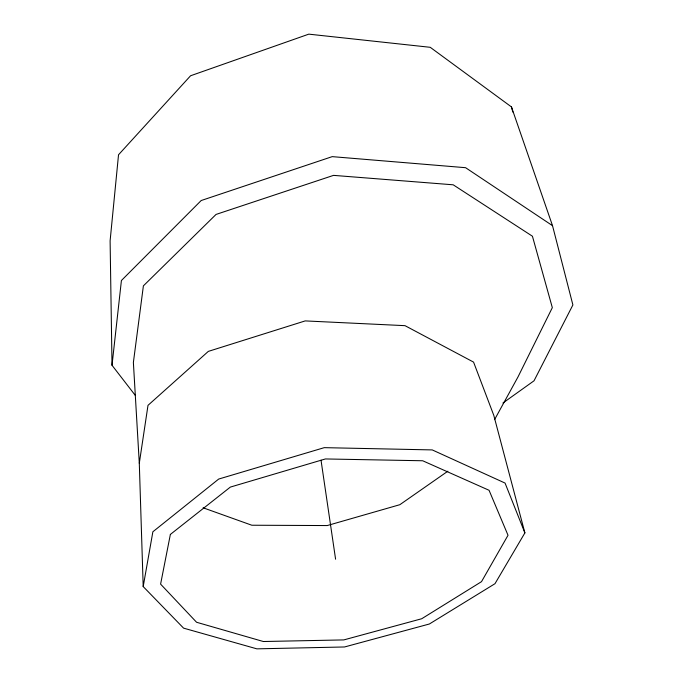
<?xml version="1.0" encoding="UTF-8"?>
<svg xmlns="http://www.w3.org/2000/svg" width="683" height="683" viewBox="0 0 683 683"><rect width="100%" height="100%" fill="white"/><g stroke="black" fill="none" stroke-linecap="round" stroke-linejoin="round"><path stroke-width="1.02" d="M135.302 395.406L112.012 365.26L121.412 280.517L201.186 200.529L332.22 156.638L465.584 167.694L552.521 225.672L572.892 304.951L534.021 380.798L502.953 402.996M139.298 463.279L147.998 405.343L208.324 351.386L305.199 320.908L405.002 325.663L473.567 362.11L493.783 415.332L524.885 532.902L494.979 583.7L429.359 624.006L344.522 646.972L256.885 648.85L183.573 628.138L143.199 586.577L139.298 463.279L133.381 362.468L143.387 285.861L216.05 214.428L333.543 175.369L453.205 184.811L532.433 236.224L552.325 307.649L518.013 376.905L494.56 419.635M143.199 586.577L152.872 531.775L218.697 479.056L324.263 447.655L432.254 449.918L505.053 483.069L524.885 532.902M447.852 471.21L399.837 504.703L327.208 525.56L251.822 525.227L203.116 507.785M552.521 225.672L511.465 106.932L430.239 47.306L308.801 34.15L190.574 75.762L118.526 154.776L110.108 240.834L112.012 365.26M511.465 106.932L512.822 112.046M321.019 460.188L335.592 559.215M170.366 534.43L160.599 584.127L196.576 622.264L263.348 641.516L343.805 639.911L421.71 618.747L481.515 581.66L508.024 535.276L489.062 490.283L422.692 460.76L325.415 458.95L230.359 487.081L170.366 534.43"/></g></svg>
